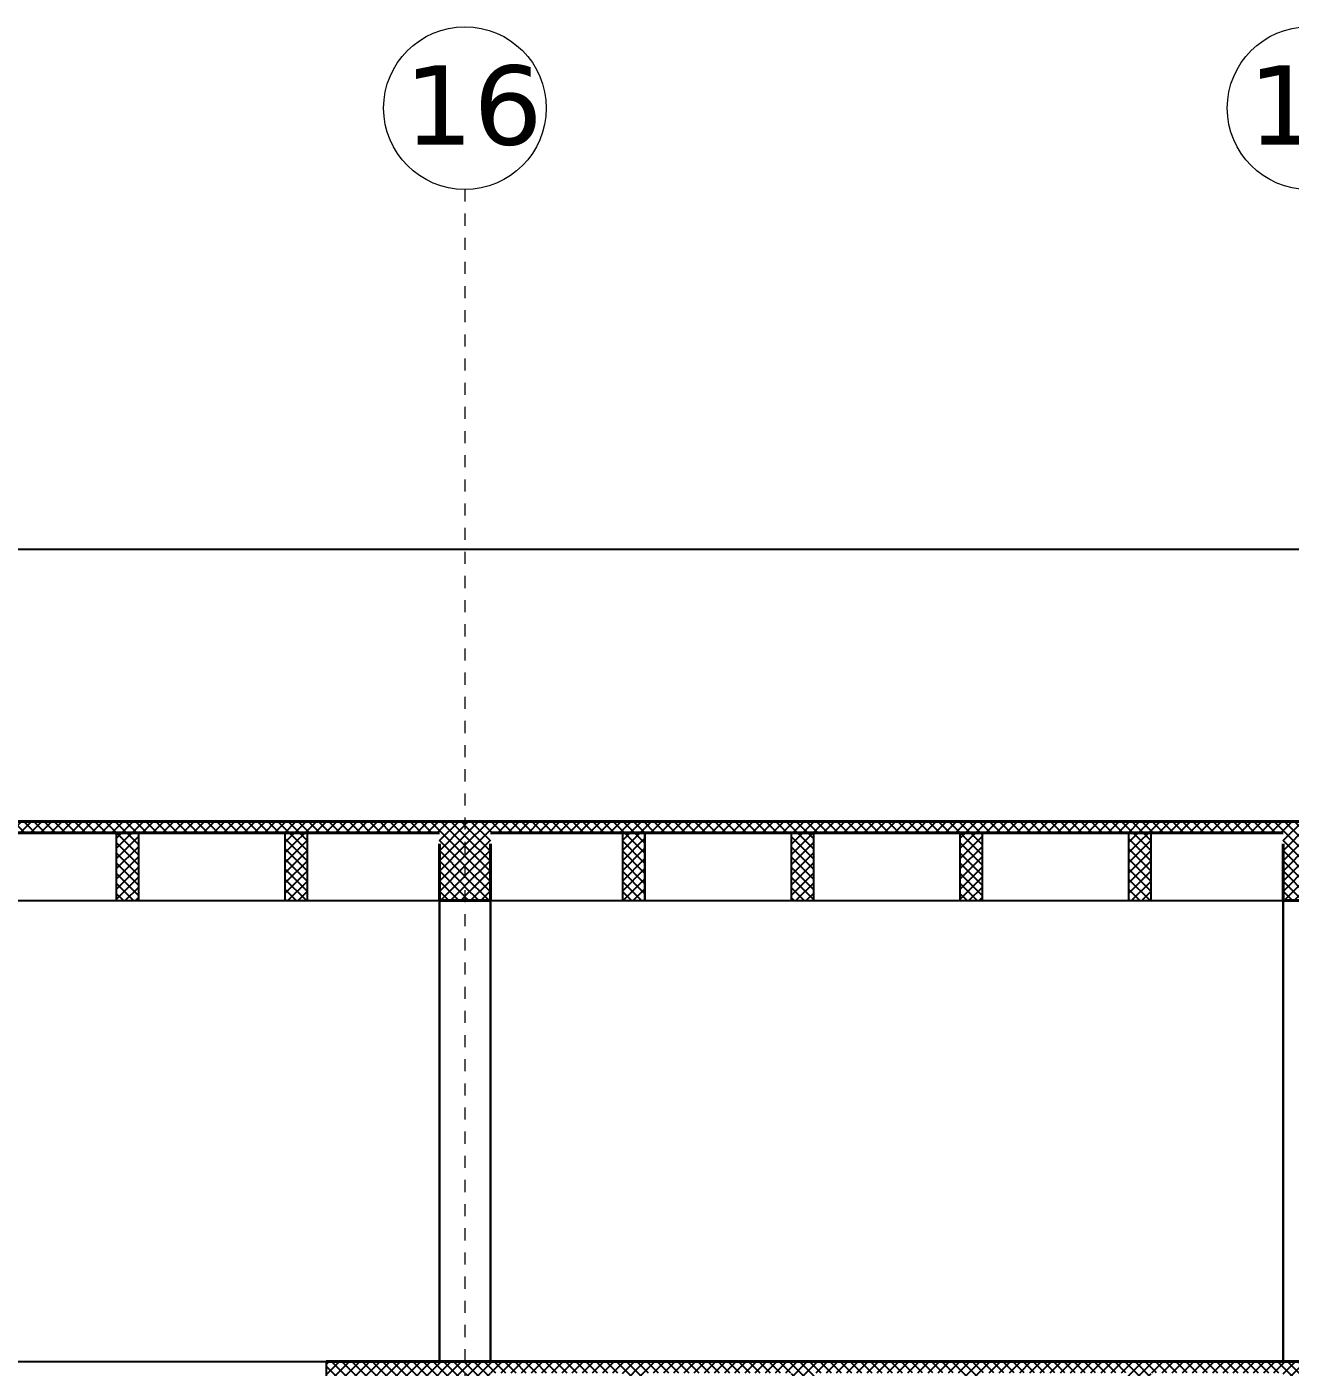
# Model space of a CAD drawing. Header units: centimetres. Extents: x 85226 to 578505, y -13061 to 170378.
# Drawn here: x 451424 to 452539, y 129736 to 130920 of the extents above; entities that cross this region are included whole.
import ezdxf

# ---------------------------------------------------------------- set-up
doc = ezdxf.new("R2010")
doc.units = ezdxf.units.CM
doc.linetypes.add('Dashed', pattern=[10.666667, 5.333333, -5.333333])
for name, color, linetype, lineweight in [('Akset_Pen_No__13', 13, 'Continuous', 18), ('muri', 7, 'Continuous', 40), ('New_01 Bodrumi_Pen_No__87', 87, 'Continuous', 18)]:
    doc.layers.add(name, color=color, linetype=linetype, lineweight=lineweight)
doc.layers.add('New_01 Bodrumi_Pen_No__88', color=7, linetype='Continuous', lineweight=18, true_color=0x092600)
doc.styles.add('Mini shkronjat', font='simplex.shx', dxfattribs={"height": 6})
pattern_1 = [(135, (305789.556, 198503.813), (-4.49012806, -4.49012806), []), (225, (305789.556, 198503.813), (4.49012806, -4.49012806), [])]

msp = doc.modelspace()

# ---------------------------------------------------------------- hatches: boundary and pattern name
h = msp.add_hatch()
h.set_pattern_fill('ANSI37', color=256, scale=2, angle=90, style=0)
h.set_pattern_definition([(135, (315584.552, 198980.813), (-4.49012806, -4.49012806), []), (225, (315584.552, 198980.813), (4.49012806, -4.49012806), [])])
h.paths.add_polyline_path([(451810.531, 130217.973), (451065.531, 130217.973), (451065.531, 130147.973), (451088.031, 130147.973), (451088.031, 130207.973), (451204.531, 130207.973), (451204.531, 130147.973), (451224.531, 130147.973), (451224.531, 130207.973), (451353.531, 130207.973), (451353.531, 130147.973), (451373.531, 130147.973), (451373.531, 130207.973), (451502.531, 130207.973), (451502.531, 130147.973), (451522.531, 130147.973), (451522.531, 130207.973), (451651.531, 130207.973), (451651.531, 130147.973), (451671.531, 130147.973), (451671.531, 130207.973), (451788.031, 130207.973), (451788.031, 130147.973), (451810.531, 130147.973)])
h = msp.add_hatch()
h.set_pattern_fill('ANSI37', color=256, scale=2, angle=90, style=0)
h.set_pattern_definition([(135, (316329.552, 198980.813), (-4.49012806, -4.49012806), []), (225, (316329.552, 198980.813), (4.49012806, -4.49012806), [])])
h.paths.add_polyline_path([(452555.531, 130217.973), (451810.531, 130217.973), (451810.531, 130147.973), (451833.031, 130147.973), (451833.031, 130207.973), (451949.531, 130207.973), (451949.531, 130147.973), (451969.531, 130147.973), (451969.531, 130207.973), (452098.531, 130207.973), (452098.531, 130147.973), (452118.531, 130147.973), (452118.531, 130207.973), (452247.531, 130207.973), (452247.531, 130147.973), (452267.531, 130147.973), (452267.531, 130207.973), (452396.531, 130207.973), (452396.531, 130147.973), (452416.531, 130147.973), (452416.531, 130207.973), (452533.031, 130207.973), (452533.031, 130147.973), (452555.531, 130147.973)])
h = msp.add_hatch()
h.set_pattern_fill('ANSI37', color=256, scale=2, angle=90, style=0)
h.set_pattern_definition(pattern_1)
h.paths.add_polyline_path([(451788.031, 129720.973), (451788.031, 129670.973), (451810.531, 129670.973), (451810.531, 129740.973), (451688.039, 129740.973), (451688.039, 129720.973)])
h = msp.add_hatch()
h.set_pattern_fill('ANSI37', color=256, scale=2, angle=90, style=0)
h.set_pattern_definition(pattern_1)
h.paths.add_polyline_path([(451833.031, 129730.973), (451833.031, 129730.973), (451833.031, 129730.973), (451949.531, 129730.973), (451949.531, 129670.973), (451969.531, 129670.973), (451969.531, 129730.973), (452098.531, 129730.973), (452098.531, 129670.973), (452118.531, 129670.973), (452118.531, 129730.973), (452247.531, 129730.973), (452247.531, 129670.973), (452267.531, 129670.973), (452267.531, 129730.973), (452396.531, 129730.973), (452396.531, 129670.973), (452416.531, 129670.973), (452416.531, 129730.973), (452533.031, 129730.973), (452533.031, 129670.973), (452555.531, 129670.973), (452555.531, 129740.973), (451810.531, 129740.973), (451810.531, 129670.973), (451833.031, 129670.973)])

# ---------------------------------------------------------------- linework, layer by layer
for p, q in [((453601.484, 130457.973), (448743.035, 130457.973)), ((451788.031, 130207.973), (451088.031, 130207.973)), ((452533.031, 130207.973), (451833.031, 130207.973)), ((451949.531, 130207.973), (451949.531, 130147.973)), ((451969.531, 130207.973), (451969.531, 130147.973)), ((452533.031, 130207.973), (452523.035, 130207.973)), ((451788.031, 130197.973), (451788.031, 129740.973)), ((451788.031, 129740.973), (451788.031, 130197.973)), ((451833.031, 129740.973), (451833.031, 130197.973)), ((451833.031, 130197.973), (451833.031, 129740.973)), ((452533.031, 130197.973), (452533.031, 129740.973)), ((452533.031, 129740.973), (452533.031, 130197.973)), ((449598.031, 130147.973), (454023.031, 130147.973)), ((450826.418, 129740.973), (451688.039, 129740.973)), ((451688.039, 129740.973), (451688.039, 129720.973)), ((451723.035, 129740.973), (452423.035, 129740.973)), ((452423.035, 129740.973), (452468.035, 129740.973)), ((452468.035, 129740.973), (453168.035, 129740.973))]:
    msp.add_line(p, q)
for points in [[(451502.531, 130207.973), (451502.531, 130147.973), (451522.531, 130147.973), (451522.531, 130207.973)], [(451651.531, 130207.973), (451651.531, 130147.973), (451671.531, 130147.973), (451671.531, 130207.973)], [(451949.531, 130207.973), (451949.531, 130147.973), (451969.531, 130147.973), (451969.531, 130207.973)], [(452098.531, 130207.973), (452098.531, 130147.973), (452118.531, 130147.973), (452118.531, 130207.973)], [(452247.531, 130207.973), (452247.531, 130147.973), (452267.531, 130147.973), (452267.531, 130207.973)], [(452396.531, 130207.973), (452396.531, 130147.973), (452416.531, 130147.973), (452416.531, 130207.973)]]:
    msp.add_lwpolyline(points)
at = {"layer": 'Akset_Pen_No__13', "color": 251, "linetype": 'Dashed', "ltscale": 2}
msp.add_line((451810.531, 130775.961), (451810.531, 128143.089), dxfattribs=at)
at = {"layer": 'Akset_Pen_No__13', "color": 251, "ltscale": 2}
for centre in [(451810.531, 130847.766), (452555.531, 130847.766)]:
    msp.add_circle(centre, 71.805, dxfattribs=at)
at = {"layer": 'muri'}
for p, q in [((454218.031, 130217.973), (449553.031, 130217.973)), ((451088.031, 130207.973), (451788.031, 130207.973)), ((451833.031, 130207.973), (452533.031, 130207.973)), ((452523.035, 130207.973), (452533.031, 130207.973)), ((451788.031, 130197.973), (451788.031, 130147.973)), ((451833.031, 130147.973), (451833.031, 130197.973)), ((452533.031, 130197.973), (452533.031, 130147.973)), ((451788.031, 130147.973), (451833.031, 130147.973)), ((452533.031, 130147.973), (452578.031, 130147.973))]:
    msp.add_line(p, q, dxfattribs=at)
msp.add_lwpolyline([(454218.031, 129740.973), (451688.039, 129740.973)], dxfattribs=at)
at = {"layer": 'New_01 Bodrumi_Pen_No__87', "color": 87, "linetype": 'Continuous', "lineweight": 18}
msp.add_line((453601.484, 130457.973), (448743.035, 130457.973), dxfattribs=at)
at = {"layer": 'New_01 Bodrumi_Pen_No__88', "color": 98, "linetype": 'Continuous', "lineweight": 18, "true_color": 0x092600}
for p, q in [((451788.031, 129740.973), (451788.031, 130197.973)), ((451833.031, 129740.973), (451833.031, 130197.973)), ((452533.031, 129740.973), (452533.031, 130197.973))]:
    msp.add_line(p, q, dxfattribs=at)

# ---------------------------------------------------------------- texts
at = {"color": 251, "char_height": 70, "width": 119.52102, "attachment_point": 1, "style": 'Mini shkronjat'}
for s, insert in [('{\\fVerdana|b0|i0|c0|p34;16}', (451756.915, 130885.522)), ('{\\fVerdana|b0|i0|c0|p34;17}', (452501.923, 130885.522))]:
    msp.add_mtext(s, dxfattribs=dict(at, insert=insert))

doc.saveas('drawing.dxf')
